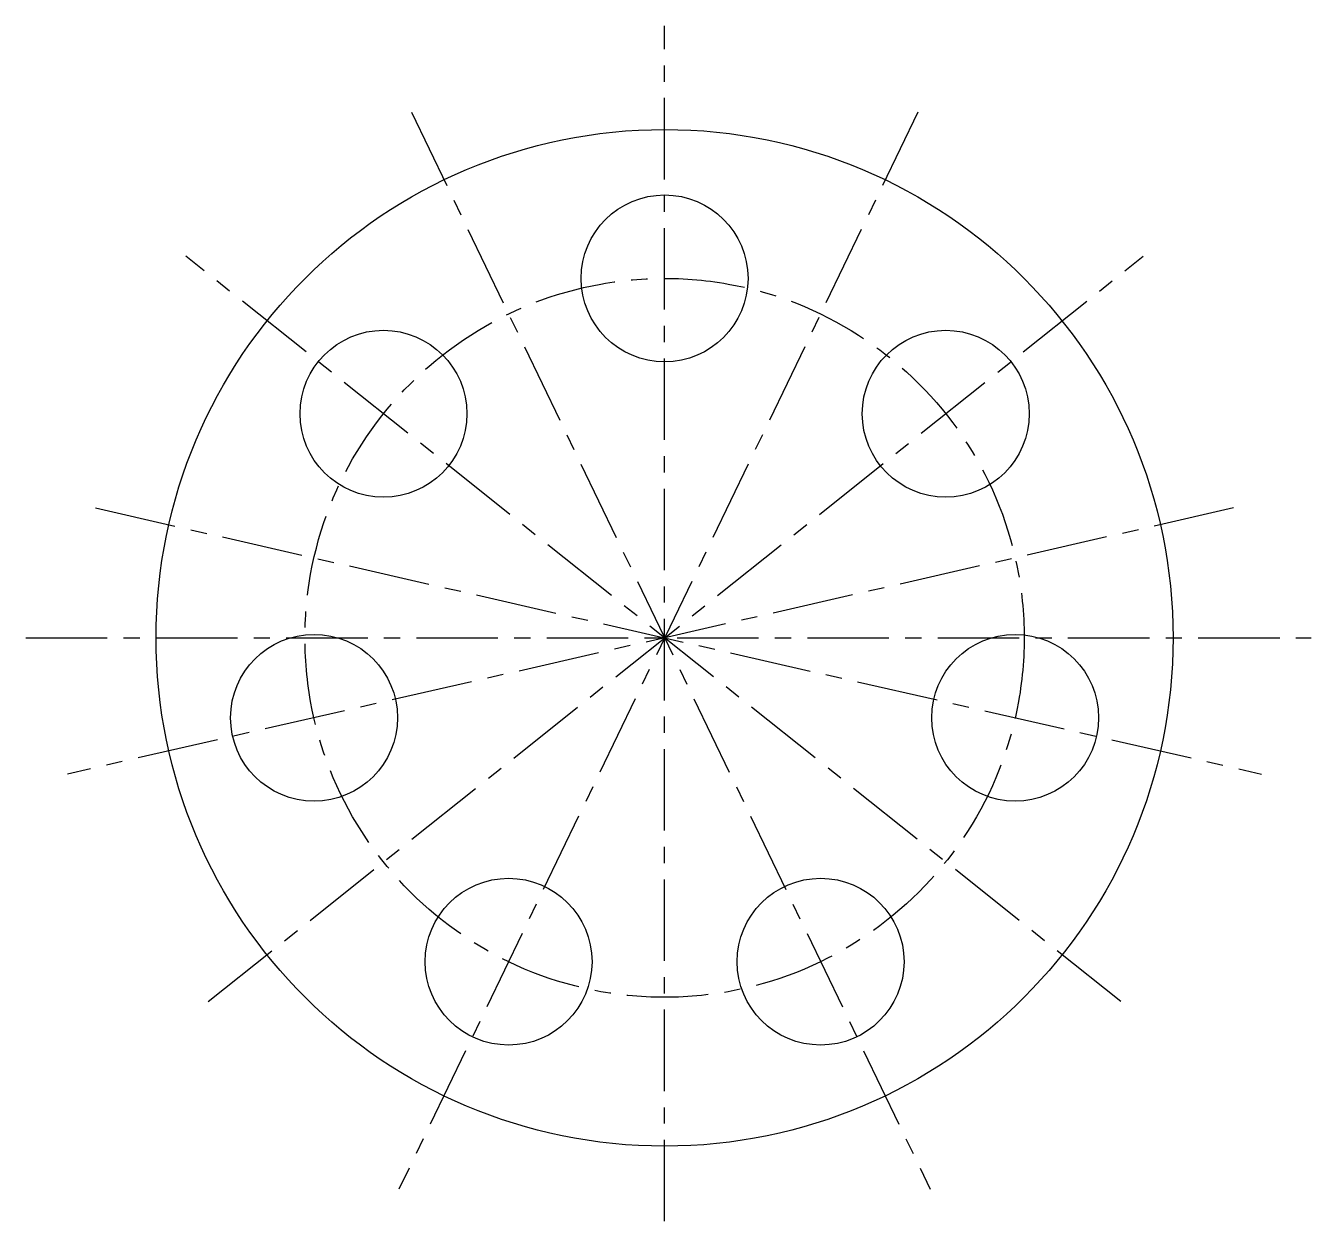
# Model space of a CAD drawing. Header units: millimetres. Extents: x -24 to 427, y 156 to 575.
import ezdxf

# ---------------------------------------------------------------- set-up
doc = ezdxf.new("R2010")
doc.units = ezdxf.units.MM
doc.header["$LTSCALE"] = 0.9
doc.linetypes.add('CENTER', pattern=[50.8, 31.75, -6.35, 6.35, -6.35])
doc.layers.add('点画线', color=1, linetype='CENTER')

msp = doc.modelspace()

# ---------------------------------------------------------------- linework, layer by layer
for centre, radius in [((200.14, 360.59), 178.44), ((200.14, 486.78), 29.28), ((101.49, 439.27), 29.28), ((298.79, 439.27), 29.28), ((77.12, 332.52), 29.28), ((323.16, 332.52), 29.28), ((145.39, 246.91), 29.28), ((254.89, 246.91), 29.28)]:
    msp.add_circle(centre, radius)
at = {"layer": '点画线'}
for p, q in [((200.14, 155.77), (200.14, 575.47)), ((289.01, 545.13), (106.91, 167)), ((111.27, 545.13), (293.37, 167)), ((360.27, 232.89), (32.14, 494.57)), ((40, 232.89), (368.14, 494.57)), ((399.83, 406.17), (-9.35, 312.78)), ((0.45, 406.17), (409.63, 312.78)), ((-24.06, 360.59), (427.08, 360.59))]:
    msp.add_line(p, q, dxfattribs=at)
msp.add_circle((200.14, 360.59), 126.18, dxfattribs=at)

doc.saveas('drawing.dxf')
